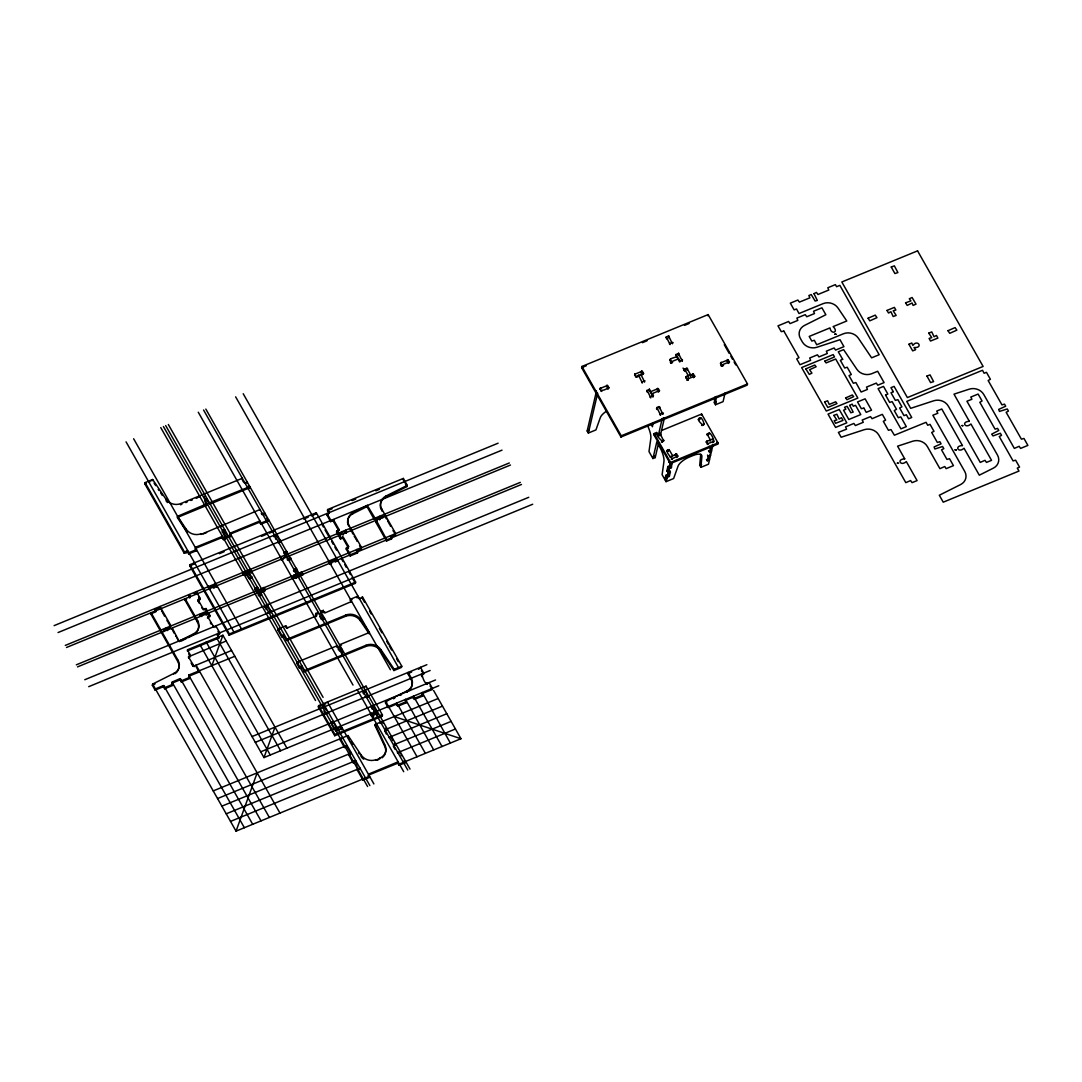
<?xml version="1.0" encoding="UTF-8"?>
<svg xmlns="http://www.w3.org/2000/svg" width="1082" height="1082" viewBox="0 0 1082 1082"><rect width="100%" height="100%" fill="white"/><g stroke="black" fill="none" stroke-linecap="round" stroke-linejoin="round"><path stroke-width="1.5" d="M669.46 476.012L668.717 476.594M671.503 467.235L670.881 467.803M707.844 460.513L707.114 460.702L708.859 456.131M163.193 631.333L164.315 631.293M330.619 564.249L330.835 562.802L329.699 564.29M378.064 714.634L373.479 706.411L371.329 706.992M155.849 611.844L154.956 608.571L156.146 610.437L155.51 610.911M163.774 687.192C162.057 687.056 164.423 683.689 163.761 687.273L164.613 688.774L172.944 685.352L173.228 684.149L164.883 687.584L164.613 688.774M186.821 552.077C188.579 548.506 188.336 553.768 184.17 553.173L144.826 483.816L145.11 482.613L152.684 479.502L165.938 499.167A11.442 10.063 13.1 0 0 180.856 503.563L242.3 478.312L242.165 479.772M189.959 597.764L189.039 594.559L190.229 596.439L189.593 596.899M234.835 656.274L188.958 674.979L189.025 675.804M205.093 500.006C206.026 496.827 209.367 500.493 204.701 500.411M201.685 616.551L200.535 613.697L200.359 616.226M200.4 614.928L206.648 612.358L207.189 610.681L205.999 608.544L203.43 609.247L198.02 599.671L200.292 598.495L196.356 591.556L196.167 592.381M195.626 548.087L195.544 547.262L221.824 536.618C223.352 535.861 222.73 538.484 221.553 537.781L195.315 548.452M318.406 613.562L318.135 612.561L315.701 613.508L316.634 615.834L287.339 627.871L285.77 625.802L278.196 628.913L277.925 630.103L281.726 636.811L284.16 635.959L286.622 640.503L345.442 616.334A11.442 10.063 13.1 0 1 360.347 620.73L369.097 633.7M333.54 520.063L333.27 521.267L332.377 520.848L333.378 519.59L339.126 529.653L336.84 530.829L336.57 532.033C337.625 538.782 344.793 527.61 346.091 532.899M217.563 798.57L346.416 745.62C348.336 745.403 346.957 747.297 344.495 747.486L340.154 739.845L340.438 738.641M359.4 768.829C355.41 770.668 356.776 756.02 354.788 762.066L353.151 762.742L348.796 755.074L349.08 753.884M379.701 517.94C377.875 517.913 380.337 514.356 379.674 518.021L380.337 519.008M412.594 697.579L413.649 696.24L413.527 697.931L412.864 697.349L405.033 700.581M426.24 684.365L426.538 682.958C423.116 683.621 421.29 669.028 421.534 675.817L422.129 676.859M426.511 683.08L427.485 683.269L427.228 684.392M712.93 445.027L708.467 464.219L700.893 467.343L699.716 465.26L700.73 454.251M700.893 467.343L701.907 456.333A11.442 4.247 -29.6 0 0 692.98 455.549L689.275 457.077A11.442 4.247 -29.6 0 0 678.062 466.126L673.626 478.542L666.052 481.652L662.116 474.714L663.956 461.446A11.442 3.435 67.7 0 0 659.871 447.312L656.801 441.916L652.933 458.538L655.205 457.605L658.113 445.135M725.116 392.901L723.087 401.638L715.513 404.749L714.336 402.666L714.837 397.162M715.513 404.749L716.27 396.485M668.919 461.798L669.271 462.596M652.892 423.441L652.446 426.727L650.918 424.022M251.416 572.892L251.66 571.404L248.725 573.69L251.727 578.288M368.232 697.335L368.462 695.848L367.312 697.322M722.411 366.216L723.493 365.378M187.781 552.361L188.633 553.903L196.207 550.792L196.478 549.588L188.904 552.699L188.633 553.903M207.108 500.236L209.786 504.158L249.536 487.833L249.807 486.63L209.489 502.792L209.164 503.914M226.179 641.017L188.403 656.842L193.989 666.052L231.548 650.498M222.5 538.092L223.352 539.634L225.732 538.606L224.461 535.833M207.92 614.062L208.623 613.291L209.922 615.482L207.663 616.713L213.993 627.384M259.991 522.687C258.355 522.552 260.532 519.117 259.978 522.728L260.843 524.229L268.417 521.118L268.688 519.928L261.114 523.039L260.843 524.229M333.283 521.226L338.788 530.721M343.116 538.566C341.357 538.457 343.711 534.968 343.102 538.606L348.485 548.047M345.604 531.979L345.55 530.248L344.658 531.668M347.106 747.094L350.825 753.613M413.54 697.89L414.379 699.432L422.71 696.01L422.994 694.82L414.663 698.242L414.379 699.432M152.684 479.502L151.94 480.895M165.762 499.911L165.938 499.167M177.786 661.508L150.804 613.927L151.074 612.723L178.07 660.318L177.786 661.508A11.442 10.063 13.1 0 1 175.284 673.586M155.281 611.885L155.93 610.14M206.676 505.443L207.162 503.657L177.529 516.33L177.245 517.534L206.716 505.416L206.107 503.482M180.856 503.563L180.572 504.767L181.884 504.226M177.529 516.33L186.266 529.301L185.982 530.491L185.441 529.68M162.827 686.921L155.105 690.113L152.346 685.258L152.63 684.067L173.972 673.369A11.442 10.063 13.1 0 0 178.07 660.318M166.073 629.453L166.587 627.736L165.681 629.183M184.17 553.173L184.44 551.969L145.11 482.613M166.642 630.238L166.29 628.561M167.588 630.563L166.817 629.494M155.105 690.113L155.375 688.923L163.084 685.758M166.303 628.926L170.293 627.289L170.78 625.504L160.001 606.488L160.231 608.598M171.524 629.142L172.336 628.29L179.341 641.64M172.254 629.142L172.417 628.399M189.796 565.832L190.067 564.628L316.309 512.76L355.64 582.116L355.369 583.32L229.127 635.188L189.796 565.832L194.462 563.911M204.917 500.763L205.391 499.181M206.162 499.925L206.432 498.721M196.207 550.792L195.342 549.277L195.923 547.262M197.397 621.988L184.887 599.915L185.171 598.725L197.681 620.784L197.397 621.988A11.442 10.063 13.1 0 1 195.639 633.443M201.009 534.44L259.991 509.527L259.815 510.271M209.827 504.144L210.111 502.941M189.377 597.791L189.932 596.087M173.796 674.113L173.972 673.369M172.187 683.391L172.674 681.822L180.045 678.644L181.276 681.931L189.607 678.509L189.891 677.305L181.56 680.727L181.276 681.931M171.768 683.269L179.477 680.105L179.761 678.874M198.101 601.037L198.642 599.171M187.429 650.985L187.605 650.241M197.83 601.037L200.292 598.495M193.407 634.593L193.583 633.836A11.442 10.063 13.1 0 0 197.681 620.784M188.538 657.87L189.012 656.287M188.836 657.437L190.662 655.611L187.7 650.404M200.089 615.753L200.373 614.549M200.725 616.24L200.9 615.496M207.987 587.512L208.434 586.092L208.785 587.526L214.601 585.146L215.264 583.32L216.711 586.985M203.2 609.734L203.402 608.909M204.173 609.977L204.349 609.22M189.607 678.509L188.755 676.994L189.336 674.965M209.191 589.528L210.246 588.419L210.07 589.163M222.784 532.871C220.092 531.059 226.341 527.745 224.785 531.478L228.234 537.402L230.926 536.523L231.196 535.333L228.951 536.253L228.708 537.429M224.785 531.478L222.77 531.573L223.095 530.396M221.553 537.781L221.824 536.618M223.852 531.127L224.136 529.937M205.715 609.748L205.999 608.544M193.232 666.35L193.435 665.457M223.352 539.634L226.07 536.983L225.556 538.728M194.178 666.661L194.381 665.768M206.648 612.358L207.135 610.573M195.828 665.985L196.031 665.092L279.968 813.096M208.285 616.158C207.271 620.473 206.73 616.091 209.651 616.672L209.922 615.482M209.651 616.672L208.785 613.453M215.832 586.999L216.955 585.7L216.657 586.863M228.045 537.213L228.911 536.266M230.926 536.523L230.06 535.022L230.642 532.993L259.315 521.213M188.917 676.142L199.034 672.071L199.304 670.867M244.424 483.113L247.196 482.004L246.926 483.127M245.371 483.438L245.546 482.68M213.059 626.992L213.235 626.248M215.561 627.005L215.832 625.883L219.768 632.821L219.484 634.011L217.266 634.85L217.617 635.675M217.536 635.526C218.97 630.901 215.845 635.364 219.2 636.757L218.916 637.961L187.538 650.85M242.72 573.176L243.152 571.823L243.504 573.257L249.306 570.877L249.983 569.051L251.376 572.594M229.127 635.188L229.398 633.984L190.067 564.628M243.91 575.259L244.978 574.19L244.735 575.124M246.737 575.124L246.737 573.419M262.087 514.477L262.29 513.585L264.887 513.22L265.32 515.668M248.725 573.69L249.009 572.486M263.075 514.64L263.237 513.896M248.819 578.37L251.808 576.584L251.065 577.72M249.306 579.019L249.482 578.275M251.524 578.315L251.754 577.342M254.838 589.568L255.19 588.337L257.638 587.364L258.557 591.029L262.98 589.203C263.399 584.091 266.591 591.502 264.184 591.327M255.393 590.258L255.19 588.337M254.906 589.528L257.178 588.594L257.462 587.404M258.557 591.029L258.841 589.825M258.95 596.02L259.125 595.262C264.238 594.694 259.666 592.341 261.303 594.911M260.694 594.708L260.018 591.908M274.301 535.901L274.49 535.076L274.287 537.091M260.83 595.655L261.398 594.329M264.671 590.272L264.143 587.648M274.355 536.212L277.317 534.238L276.938 536.145L280.509 541.555M265.144 590.474L265.32 589.731M277.601 542.447L277.966 541.203L278.25 542.758M264.535 607.029L265.022 605.677L265.239 607.529M279.995 541.46L280.752 540.324L280.522 541.825M264.738 606.867L267.849 604.824L267.47 606.745L271.041 612.142M268.241 612.926L268.498 611.803L268.782 613.359M280.995 557.852C280.86 552.618 278.493 563.681 285.418 556.04L285.702 554.85M281.388 559.921L282.483 558.772L282.186 559.935L283.011 559.597M270.527 612.047L271.284 610.924L270.811 612.926M286.811 553.47L286.771 551.441L284.323 552.415L284.039 553.619L286.865 552.767L290.328 559.57L290.774 557.906L290.111 557.595L289.827 558.799M285.418 556.04L284.323 552.415M286.311 552.686L286.595 551.482M286.689 557.744L286.879 556.919M287.312 559.908C287.433 556.811 287.65 561.72 290.531 558.42M288.082 560.097L288.258 559.353M293.506 570.741L293.952 569.416L296.657 568.483L296.414 570.485L298.7 574.528L300.471 573.798C300.458 569.091 304.38 575.786 301.756 575.435M294.426 571.918L293.952 569.416M296.711 574.258L296.427 575.462C295.048 577.477 294.209 572.31 293.777 576.557L294.155 577.206M293.682 570.606L295.954 569.673L296.225 568.469M295.034 578.329L294.02 575.272M281.726 636.811L282.01 635.621L284.039 634.661L284.323 636.446M295.873 578.343L296.116 577.071L295.264 577.463M283.389 636.094L283.646 634.945M285.499 626.992L285.77 625.802M298.7 574.528L298.984 573.325M286.446 628.128L286.635 627.303M287.406 628.372L287.582 627.628M302.311 575.124L301.635 572.243M286.622 640.503L286.892 639.3L345.713 615.131A11.442 10.063 13.1 0 1 360.631 619.54L369.368 632.497L369.124 633.552M316.309 512.76L316.039 513.964L311.359 515.884M302.635 575.069L302.811 574.326M328.969 513.423L327.575 509.554L403.329 478.433L407.265 485.372L406.981 486.562L385.638 497.274A11.442 10.063 13.1 0 0 381.121 509.5M330.673 521.632L326.737 514.694L327.007 513.49L330.943 520.428L330.673 521.632L332.336 520.915M328.482 513.571L329.293 512.313L327.575 509.554M328.685 513.193L329.009 512.002M358.629 598.535C358.467 596.682 360.82 600.131 362.456 596.858L401.787 666.214L401.503 667.405L393.929 670.529L380.675 650.864A11.442 10.063 13.1 0 0 365.757 646.468L304.326 671.706L301.932 667.242L299.43 668.027L296.806 663.401L297.077 662.198L336.827 645.873L337.314 647.536M299.43 668.027L299.7 666.823L301.743 665.863L302.027 667.662M301.107 667.269L301.351 666.147M316.553 615.009L316.269 616.213L315.701 613.508M329.009 563.195L328.874 560.571L329.658 560.719L329.388 561.923L335.19 559.543L335.758 557.73L337.246 561.247M316.079 616.591L316.336 615.861M317.729 613.345L317.905 612.601M304.326 671.706L304.597 670.515L366.041 645.264A11.442 10.063 13.1 0 1 380.945 649.673L394.213 669.325L393.929 670.529M338.314 530.91L338.531 530.166M337.719 534.048L336.84 530.829M338.517 530.532L338.882 529.368M338.382 534.278L338.017 532.899M324.14 619.377L320.57 613.088L320.921 611.398L323.275 610.397L323.924 612.804M320.57 613.088L321.056 611.303M340.505 538.971L339.356 536.942L339.843 535.157L340.505 538.971L342.155 538.295M323.153 611.871L323.275 610.397M321.611 619.445C321.368 619.418 326.872 616.47 323.572 619.418M322.598 619.607L322.774 618.863M336.475 561.166L337.53 560.057L337.3 561.031M324.898 612.967L351.352 601.565L351.312 600.767L350.798 602.322M345.929 533.345L345.888 530.789M348.918 526.271L349.094 525.527A11.442 10.063 13.1 0 1 353.192 512.476L367.258 505.416L375.021 518.143L374.656 519.36L374.358 517.913M348.052 525.054A11.442 10.063 13.1 0 1 352.908 513.68L353.192 512.476M357.466 552.956L356.6 551.441C358.169 547.276 355.031 550.616 357.736 551.752L357.466 552.956L350.135 555.959L346.199 549.02L346.483 547.83L348.756 546.64L343.386 537.375M347.849 548.344L346.199 549.02M347.917 548.047L348.431 546.315M350.135 555.959L350.419 554.768L346.483 547.83M327.224 713.593C330.078 711.429 326.778 712.835 323.126 704.869L323.396 703.665L366.068 686.137L382.46 715.026L382.176 716.23L334.717 735.733L318.324 706.83L318.608 705.64L321.124 704.598L320.38 705.991M374.129 519.184L366.987 506.619L367.258 505.416M336.61 646.63L336.786 645.886M345.442 616.334L345.713 615.131M356.627 550.589L361.334 548.79L361.604 547.6L349.094 525.527M341.385 649.795L339.45 646.373L339.87 644.629L369.368 632.497M351.258 602.133L350.419 599.239L357.993 596.128L357.98 597.791M339.45 646.373L339.937 644.588M339.275 650.809C338.869 650.553 344.752 647.591 341.222 650.85M340.303 650.823L340.478 650.079M325.871 714.025L326.953 712.943L326.75 713.66M386.49 541.014L375.711 522.011L376.198 520.226L386.774 539.823L386.49 541.014L391.549 538.944L391.819 537.754C390.683 533.453 389.682 536.821 391.549 538.944M359.562 598.928L359.779 597.981M331.241 723.493L331.525 722.235L332.309 722.384L332.025 723.587L333.445 721.599L336.691 728.795L339.843 727.496L340.519 725.67L342.02 728.768M407.265 485.372L385.909 496.07A11.442 10.063 13.1 0 0 381.811 509.122L382.027 511.191M379.66 519.887L379.971 516.777M364.634 602.39L362.172 598.062L362.456 596.858M385.638 497.274L385.909 496.07M360.347 620.73L360.631 619.54M335.704 731.351L341.75 728.646M334.717 735.733L334.987 734.543L318.608 705.64M336.691 728.795L336.975 727.591M336.583 730.999L336.759 730.242M341.317 729.809L341.303 728.375M403.329 478.433L403.288 480.056M390.697 537.429L390.967 536.239M365.757 646.468L366.041 645.264M344.495 747.486L344.766 746.296M347.836 736.274L348.012 735.53L213.222 790.915M346.145 746.81L346.429 745.579M390.994 536.604L395.417 534.792L395.701 533.588L381.811 509.122M363.511 691.831C364.363 688.274 360.996 692.656 364.025 691.628L364.986 689.87L368.178 697.038M365.892 686.881L366.068 686.137M350.554 753.951L351.028 752.382L350.784 753.586M366.014 697.525L367.096 696.443L366.852 697.39M353.151 762.742L353.422 761.552M380.675 650.864L380.945 649.673M371.369 707.073L371.951 705.626L372.154 707.046M152.63 684.067L236.038 831.138L369.557 776.281L369.287 777.471L362.97 780.068L357.452 770.343L357.736 769.14M370.571 714.661C371.261 710.198 371.965 717.623 374.561 713.227L374.845 712.037M348.012 735.53L361.266 755.182L360.982 756.386A11.442 10.063 13.1 0 0 363.728 759.212M372.681 706.884L373.249 705.072L373.56 706.519M359.197 769.207L359.684 767.638L359.413 768.761M371.735 716.825C372.208 715.243 379.633 712.145 378.037 714.418M372.641 716.811L372.871 715.405M377.145 714.661L377.415 713.538M382.081 757.846A11.442 10.063 13.1 0 0 384.84 746.58L374.994 725.522L375.278 724.331L438.156 698.499M362.97 780.068L363.254 778.864M405.669 761.444L405.385 762.634L399.069 765.231L397.838 761.944L369.003 773.941L368.421 775.97L369.287 777.471M397.716 706.289L398 705.085L406.332 701.663L406.048 702.854L397.716 706.289L396.296 704.179L388.208 707.628L385.449 702.773L385.733 701.569L407.075 690.871A11.442 10.063 13.1 0 0 411.174 677.819L408.117 672.422L407.833 673.626L410.889 679.023A11.442 10.063 13.1 0 1 406.805 692.074M382.852 721.221L383.109 723.371M388.208 707.628L388.479 706.424L385.733 701.569M376.009 760.335L379.89 758.063A11.442 10.063 13.1 0 0 385.111 745.39L375.278 724.331M385.192 731.973L385.544 729.538L442.484 706.14M379.66 759.037L379.89 758.063M384.651 730.959L386.91 730.066L387.194 728.862M384.84 746.58L385.111 745.39M395.931 704.423L396.81 703.002L396.864 704.774M388.722 737.559L446.798 713.728M389.655 737.951L389.845 737.126M391.765 738.614L391.495 736.45M393.848 747.229L393.821 744.808L451.14 721.396M393.307 746.215L394.2 744.795M406.832 691.912L407.075 690.871M393.916 745.998L395.85 744.118M410.889 679.023L411.174 677.819M397.378 752.815L455.441 728.984M398.325 753.14L398.501 752.382M368.191 775.253L397.27 763.405L397.554 762.215M400.137 753.383L400.151 751.706M420.289 668.162L420.479 667.337L423.765 673.112L423.481 674.316L421.507 674.992M399.069 765.231L399.353 764.041L460.959 738.722L433.598 690.451M422.71 696.01L422.156 692.453L450.355 743.077M428.959 683.351L429.135 682.593L432.421 688.382L432.137 689.572L421.696 693.724L421.858 694.509M581.629 367.664L581.913 366.46L708.155 314.591L747.486 383.948L747.202 385.138L620.96 437.02L581.629 367.664L586.309 365.743M606.109 411.43A11.442 4.247 -29.6 0 0 600.361 417.517L595.925 429.933L588.351 433.043L587.174 430.974L596.466 391.062M588.351 433.043L597.643 393.145M599.847 389.277L600.51 387.897L600.632 389.358M601.024 391.346L600.01 388.479L607.597 385.408L608.828 387.694L607.611 389.047M601.808 391.441C601.822 388.749 602.119 392.157 608.774 387.491L608.517 388.722L607.759 387.383M606.434 386.964L606.853 385.233L607.421 386.166M634.566 375.021L635.229 373.642L635.35 375.089M620.96 437.02L621.244 435.816L581.913 366.46M635.743 377.091L634.742 374.25L642.316 371.14L643.547 373.385L642.329 374.791M636.527 377.172C635.716 375.305 638.948 375.981 643.492 373.222L643.317 373.98M638.299 376.441L638.569 375.251L642.329 382.947M640.571 375.508L640.842 374.318L644.602 382.014M641.153 372.708L641.572 370.964L642.14 371.91M641.761 382.568C640.328 382.325 647.415 379.471 644.033 381.635M646.847 391.102L649.484 389.182L649.484 391.238M647.212 392.171L647.022 390.156L650.782 397.851M649.119 389.98L649.295 389.222L653.055 396.918M650.404 392.847L650.674 391.657L658.248 388.546L659.479 390.778L658.275 392.184M650.228 397.486C649.105 396.959 655.53 394.592 652.879 396.539M666.512 338.909L666.323 336.908L668.825 335.934L668.784 337.976M668.419 336.718L668.595 335.975L672.355 343.67M657.085 390.102L657.504 388.357L658.072 389.304M669.528 344.225C668.446 343.508 675.141 340.965 672.463 343.521M670.083 344.603L666.323 336.908L666.16 337.557M659.249 391.386L659.425 390.616L651.851 393.74L651.58 394.93L653.258 394.24M657.045 409.51C654.515 407.86 661.724 404.56 659.317 408.577M658.965 407.332L659.141 406.562L662.887 414.244M669.785 360.549L670.448 359.17L670.57 360.617M661.616 430.474L701.623 414.041L718.015 442.93L717.731 444.134L670.272 463.637L653.88 434.734L654.15 433.544L656.679 432.502C656.03 437.493 663.374 440.901 662.198 442.011M671.8 362.943C672.923 360.306 664.172 359.941 677.535 356.668L677.264 357.872M660.061 414.825C658.911 414.46 665.619 411.674 662.657 413.865M656.706 434.247L656.679 432.502M675.98 355.004L678.712 353.273L678.617 355.315M676.345 356.248L676.155 354.247L679.915 361.943M658.397 435.059L662.225 418.639L664.497 417.706L660.669 434.125C654.745 435.505 661.467 436.776 660.669 434.125M678.252 354.071L678.428 353.314L682.187 361.009M678.441 359.954L678.712 358.751L671.138 361.861L670.921 363.011M679.361 361.564L679.631 360.374L679.915 361.212L682.512 360.157L681.985 359.413L682.296 360.861M661.4 442.038L663.875 440.239L662.711 441.794M663.699 440.996L659.871 433.192M684.798 371.167C682.499 369.26 689.423 366.257 687.07 370.233M666.796 451.41L667.472 450.031L667.58 451.492M686.718 368.976L686.894 368.218L690.816 375.156L690.546 376.36M668.081 451.275L669.055 449.53L672.531 455.495L672.247 456.699M685.717 377.943L686.394 376.563L686.502 378.01M669.068 450.477L669.244 449.72L666.972 450.653C666.904 454.589 672.936 458.254 672.044 459.35M687.733 380.35C688.842 377.564 680.064 377.429 693.467 374.074L694.712 376.306L693.494 377.713M688.274 377.293L688.544 376.09L684.622 369.151L684.257 370.274L683.04 368.069M667.323 474.592L665.89 475.187L664.862 479.569L667.134 478.636M669.501 470.44L666.904 470.792L667.932 466.41L669.366 465.815M672.328 463.488L670.137 464.097L669.271 460.675M670.083 457.186L676.561 453.845L677.792 456.077L676.588 457.483M666.052 481.652L670.542 462.433L654.15 433.544M671.259 459.255L677.738 455.914L677.562 456.672M692.318 375.63L692.805 373.845L693.278 374.94M665.809 475.512L667.067 477.27L669.339 476.337L670.367 471.941L669.609 470.629M667.851 466.734L669.109 468.492L671.381 467.559L672.084 462.596M675.398 455.4L676.453 453.696L675.466 454.913M707.871 315.782L708.155 314.591M694.482 376.915L694.658 376.144L687.084 379.255L686.908 380.35M698.296 419.64L698.958 418.274L699.067 419.735M699.581 419.518C700.108 413.486 706.235 425.131 702.854 425.307M700.568 418.707L700.744 417.963C694.171 419.234 703.99 424.847 702.353 425.51M701.352 415.231L701.623 414.041M701.569 425.442L704.017 423.738L703.841 424.509M720.436 363.674L721.112 362.294L721.221 363.755M722.397 365.824C723.763 363.295 720.747 367.555 720.612 362.916L728.186 359.806L729.43 362.091L728.213 363.444M706.938 434.91L707.614 433.544L707.723 434.991M706.181 442.362L706.844 440.983L706.965 442.43M708.223 434.788C708.602 428.229 716.284 441.618 712.686 442.646M709.21 433.977L709.386 433.219L707.114 434.153L710.401 439.941L710.117 441.131M707.358 444.432L706.357 441.591L712.673 439.008L712.497 439.752M727.023 361.361L727.564 359.562L727.943 360.847M708.142 444.513C707.777 442.633 708.994 443.904 713.849 441.077L713.647 441.983M729.2 362.632L729.376 361.888L721.802 364.999L721.451 366.243M709.332 451.667L710.901 447.339M660.615 415.177L656.869 407.495L656.679 408.455M383.014 517.629L382.406 516.939L382.014 517.737M172.674 681.822L172.363 682.647M180.424 680.416L179.49 680.064M324.127 611.898L325.073 612.209M413.797 696.727L442.024 746.499M398.217 763.716L397.27 763.405M426.254 684.189L425.672 683.121M211.856 665.714L222.906 635.242L286.933 748.149M236.038 831.138L257.151 772.859M199.927 644.683L263.967 757.589L275.004 727.118M706.465 459.444L707.29 460.445M187.105 550.887L184.44 551.969M354.788 762.066L355.762 762.228M684.095 370.599L685.474 369.882M293.763 576.165L294.642 576.151M670.394 472.158L668.094 472.875L666.904 470.792L669.258 469.534M711.807 445.351L712.551 446.663L710.198 447.934M721.572 366.257L721.153 365.54M669.339 476.337L668.338 474.471M709.765 454.129L710.509 455.441L708.155 456.712M320.637 612.588L321.881 612.047M370.585 714.404L371.383 714.485M671.313 467.6L670.421 465.774M709.819 451.789L708.507 450.667M257.719 589.365L257.178 588.594M341.628 652.987L342.345 652.973M276.978 536.131L276.478 535.347M296.454 570.457L295.995 569.659M267.511 606.732L267.011 605.934M339.586 645.832L341.506 645.034M352.908 513.68L366.987 506.619M179.504 640.896L193.583 633.836M180.992 641.207L182.75 640.328M183.629 639.881L184.508 639.448M185.387 639.002L186.266 638.569M188.025 637.677L188.904 637.244M189.783 636.798L190.662 636.365M192.434 635.472L193.313 635.039M152.346 685.258L155.01 683.932M385.449 702.773L386.788 702.096M393.456 698.756L394.795 698.093M400.124 695.415L401.463 694.739M229.939 534.224L259.031 522.403M290.247 559.61L289.543 559.908M170.293 627.289L169.306 624.585M144.826 483.816L146.246 483.235M149.086 482.058L150.046 481.679M185.793 502.616L187.091 502.089M191 500.479L192.312 499.938M196.221 498.329L197.519 497.801M198.817 497.26L200.129 496.733M642.41 342.683L647.09 340.762M684.5 325.398L689.166 323.464M203.173 533.953L204.322 533.494M205.458 533.02L206.594 532.547M221.499 526.434L222.283 526.109M636.743 377.077L637.853 376.631M671.746 362.7L672.585 362.348M219.403 553.659L224.082 551.739M261.479 536.374L266.158 534.454M269.283 533.169L273.949 531.248M303.569 519.076L308.235 517.155M327.305 510.758L332.039 508.81M352.15 500.547L355.707 499.086M375.833 490.809L379.376 489.362M54.1 625.639L498.085 443.201M326.737 514.694L328.387 514.018M58.036 632.564L502.021 450.139M687.679 380.093L688.409 379.796M336.57 532.033L338.111 531.397M65.312 645.399L509.297 462.974M587.174 430.974L589.068 430.19M154.672 609.761L156.254 609.112M157.512 608.598L158.459 608.206M188.755 595.763L189.675 595.384M194.246 593.504L195.166 593.125M374.751 519.333L378.727 517.696M66.489 647.482L510.474 465.044M150.804 613.927L151.913 613.467M153.292 612.899L154.117 612.561M184.887 599.915L186.604 599.212M213.6 588.121L214.682 587.675M245.344 575.069L246.453 574.623M340.275 536.063L339.356 536.942M342.832 535.008L343.576 534.711M377.172 520.902L375.711 522.011M340.776 537.768L342.426 537.091M621.244 435.816L747.486 383.948M76.322 664.821L520.307 482.383M714.336 402.666L716.23 401.882M77.498 666.904L521.483 484.466M206.121 615.131L207.257 614.671M259.734 593.098L262.507 591.976M295.846 578.261L296.928 577.815M298.389 577.22L299.105 576.922M330.578 564.047L331.647 563.56M335.285 562.058L336.002 561.761M653.88 434.734L655.137 434.22M84.775 679.726L528.76 497.301M88.71 686.664L532.696 504.239M187.375 649.836L222.906 635.242M229.398 633.984L355.64 582.116M668.947 462.014L670.191 461.514M670.542 462.433L718.015 442.93M709.251 451.992L711.523 451.059L710.671 449.544M277.925 630.103L279.819 629.332M315.417 614.698L317.621 613.792M322.301 611.871L322.991 611.587M350.135 600.442L352.029 599.658M356.762 597.71L357.709 597.318M666.904 470.792L668.554 470.115L670.313 471.941M707.209 460.77L709.481 459.836L708.304 457.754M699.716 465.26L701.609 464.476M296.806 663.401L298.077 662.874M394.213 669.325L401.787 666.214M318.324 706.83L319.745 706.248M323.126 704.869L325.79 703.773M252.025 736.558L426.876 664.713M407.833 673.626L409.726 672.842M410.362 672.585L411.62 672.057M418.504 669.231L419.207 668.947M255.311 742.333L430.149 670.488M260.681 751.814L435.519 679.969M263.967 757.589L438.805 685.758M372.627 716.69L373.723 716.135M334.987 734.543L382.46 715.026M340.154 739.845L341.574 739.263M374.994 725.522L375.941 725.129M380.201 723.385L381.621 722.803M221.864 806.158L350.811 753.221M348.796 755.074L350.027 754.573M226.219 813.826L355.072 760.876M377.523 760.119L378.213 759.834M230.52 821.414L359.373 768.463M357.452 770.343L358.683 769.829M259.125 595.262L258.003 594.992M662.414 413.865L661.575 412.553M385.544 729.538L385.246 730.364M380.228 518.603L380.526 517.778M346.145 532.601L346.443 531.776M230.642 532.993L230.344 533.818M369.003 773.941L368.705 774.766M394.213 716.541L460.959 738.722M336.069 559.178L335.19 559.543M340.735 727.131L339.843 727.496M329.361 561.883L328.495 562.288M364.905 691.263L364.025 691.628M263.859 588.838L262.98 589.203M347.728 736.734L349.391 739.182M351.041 741.643L352.705 744.105M358.507 752.693L359.332 753.924M154.063 483.154L155.727 485.615M158.202 489.307L159.04 490.525M160.691 492.986L162.354 495.448M177.786 518.346L178.341 519.157M178.882 519.955L179.436 520.767M179.977 521.578L180.518 522.39M181.073 523.201L181.614 524.013M182.168 524.824L182.709 525.636M183.25 526.447L183.805 527.259M184.346 528.057L184.887 528.868M301.351 573.433L300.471 573.798M250.199 570.512L249.306 570.877M333.418 723.006L332.526 723.371M215.48 584.78L214.601 585.146M724.264 344.685L729.173 353.354M730.823 356.248L732.46 359.129M734.096 362.024L735.733 364.918M716.717 442.322L717.731 444.134M670.272 362.024L670.867 363.065M709.535 446.284L710.279 447.596M707.493 455.062L708.237 456.388M651.919 395.539L652.5 396.553M659.601 434.396L660.209 435.478M654.218 455.874L655.205 457.605M652.933 458.538L648.997 451.6L650.837 438.318A11.442 3.435 67.7 0 0 647.645 425.889M404.032 481.368L404.519 482.234M405.263 483.532L405.75 484.398M406.25 485.263L406.981 486.562M384.692 515.871L385.097 516.587M385.706 517.669L386.409 518.914M387.613 521.024L388.208 522.092M388.817 523.147L389.412 524.202M390.02 525.257L390.616 526.325M393.009 530.559L393.618 531.614M394.213 532.669L395.417 534.792M350.013 528.827L350.5 529.693M351.109 530.775L351.731 531.857M352.326 532.912L352.921 533.981M354.125 536.09L354.734 537.159M355.329 538.214L355.924 539.269M356.533 540.324L357.128 541.392M359.535 545.626L361.334 548.79M421.439 670.705L421.845 671.422M422.453 672.504L423.481 674.316M430.081 685.961L430.501 686.678M431.109 687.773L432.137 689.572M321.773 524.067L323.41 526.961M325.046 529.855L329.969 538.525M331.606 541.406L333.242 544.3M334.879 547.194L336.516 550.075M341.439 558.745L343.075 561.639M344.712 564.534L346.348 567.414M348.81 571.756L350.446 574.65M352.083 577.531L355.369 583.32M369.544 611.06L371.18 613.954M379.376 628.399L381.838 632.74M386.761 641.396L388.397 644.29M389.209 645.738L391.67 650.066M396.594 658.735L398.23 661.629M243.207 393.726L397.96 666.607M235.633 396.837L390.386 669.717M433.693 749.921L405.493 699.31L406.048 702.854M397.135 703.584L425.361 753.342M389.669 708.507L417.03 756.764M381.162 714.418L382.176 716.23M205.837 409.077L410.01 769.086M248.387 485.804L249.536 487.833M266.754 518.183L267.227 519.022M267.7 519.86L268.417 521.118M385.828 728.145L386.91 730.066M392.306 739.561L392.847 740.521M394.484 743.402L395.566 745.322M400.962 754.83L401.503 755.777M404.208 760.551L405.385 762.634M203.565 410.01L407.738 770.019M242.882 481.03L243.45 482.045M261.303 513.504L261.871 514.518M275.423 538.417L275.991 539.418M295.575 573.947L296.427 575.462M319.731 616.551L320.123 617.24M320.772 618.377L321.422 619.513M338.084 648.902L338.598 649.809M363.038 692.913L363.66 693.995M365.094 696.524L365.5 697.254M371.694 708.169L372.316 709.251M373.547 711.429L374.561 713.227M385.652 732.771L386.328 733.988M394.308 748.027L394.984 749.244M357.236 689.761L403.694 771.682M370.599 715.026L371.045 715.797M198.263 412.201L353.016 685.068M327.44 702.002L373.899 783.923M168.332 424.482L323.099 697.363M165.681 425.578L369.855 785.586M163.409 426.511L367.582 786.519M205.08 501.656L205.594 502.575M223.419 534.008L224.069 535.157M247.169 575.881L247.886 577.152M255.934 591.34L256.502 592.327M265.577 608.341L266.334 609.666M323.924 711.212L324.532 712.294M331.552 724.669L331.958 725.386M332.783 726.833L333.188 727.564M333.811 728.646L334.487 729.85M160.758 427.606L315.525 700.487M242.923 574.15L243.436 575.056M133.627 438.751L241.516 629.007M126.053 441.862L233.942 632.118M196.369 593.274L197.113 594.573M198.506 597.034L200.008 599.685M206.148 610.505L206.905 611.885M218.009 631.415L219.484 634.011M198.52 601.984L199.196 603.188M201.834 607.827L202.212 608.517M210.327 622.813L210.976 623.976M218.05 636.432L218.916 637.961M216.589 637.825L280.63 750.746M206.229 642.086L270.27 755.006M188.714 653.88L190.378 656.815M196.369 667.364L196.775 668.094M197.397 669.176L199.034 672.071M161.502 610.83L162.097 611.885M162.706 612.953L163.301 614.008M163.896 615.063L164.505 616.118M166.899 620.351L167.507 621.42M168.102 622.475L168.697 623.53M172.593 630.373L173.025 631.158M173.472 631.942L174.364 633.497M175.69 635.837L176.136 636.622M177.015 638.191L177.462 638.962M177.908 639.746L178.787 641.315M191.095 662.995L191.676 664.05M191.974 664.564L192.867 666.133M188.701 675.222L269.364 817.451M180.369 678.644L261.033 820.873M172.038 682.079L252.701 824.295M172.403 684.406L172.944 685.352M163.707 685.501L244.37 827.716M167.588 502.535A11.442 10.063 13.1 0 1 166.222 501.115M201.171 533.697A11.442 10.063 13.1 0 1 186.266 529.301M187.186 531.965A11.442 10.063 13.1 0 1 186.537 531.248M376.184 759.591A11.442 10.063 13.1 0 1 361.266 755.182M813.975 293.682L817.329 300.458L815.125 301.012L811.229 294.575L808.876 295.521L809.877 297.82L799.409 302.121L797.894 300.039L790.32 303.149L794.12 309.858L796.541 308.992L799.016 313.537L823.118 303.636A11.442 10.063 13.1 0 1 838.023 308.032L846.773 321.002L833.113 326.602C839.226 332.431 831.003 335.028 829.962 327.9L809.201 336.434L811.811 341.06L814.313 340.275L816.707 344.752L843.433 333.77A11.442 10.063 13.1 0 1 858.351 338.166L871.605 357.831L879.179 354.72L839.848 285.364L836.575 286.716L835.385 284.634L827.811 287.744L828.785 290.044L817.965 294.493L816.45 292.411L813.975 293.641M849.681 405.412L853.184 412.107L850.831 412.756L847.084 406.318L844.582 407.251L845.786 409.253L843.554 410.24L848.802 419.491L860.785 414.568L855.537 405.317L853.319 406.223L852.156 404.141L849.681 405.344M904.728 458.863C896.153 459.187 900.779 466.815 906.31 461.568L917.09 480.584L912.045 482.653L910.598 480.557L905.81 482.653L878.827 435.059A11.442 10.063 13.1 0 0 864.275 429.676L841.147 437.236L838.388 432.394L846.584 429.162L845.542 426.89L853.874 423.454L855.402 425.551L863.274 422.291L862.205 420.032L870.537 416.611L872.065 418.693L882.33 414.338L885.603 420.114L883.331 421.317L888.417 430.298L890.986 429.595L894.408 435.221L926.07 422.305L927.693 425.267L930.047 424.374L933.982 431.312L931.697 432.475L937.337 442.443L939.879 441.713L941.069 443.823L934.118 446.934L934.834 449.003L942.584 446.514L943.815 448.651L941.543 449.855L946.953 459.417L949.523 458.7L953.458 465.639L946.128 468.655L944.789 466.545L939.906 468.641L927.382 446.568A11.442 10.063 13.1 0 0 912.829 441.185L897.587 446.176L904.728 458.863M962.439 445.554C953.932 445.811 958.449 453.534 964.021 448.246L979.305 475.187L993.384 468.127A11.442 10.063 13.1 0 0 997.482 455.076L966.929 401.219L971.907 399.272L970.797 397.067L978.128 394.064L982.064 401.003L979.819 402.261L995.048 429.135L997.59 428.391L998.767 430.474L991.68 434.166L993.06 435.938L1000.336 433.246L1001.526 435.329L999.268 436.56L1013.077 460.918L1015.619 460.175L1019.555 467.113L1017.269 468.1L1018.987 471.049L943.247 502.183L939.311 495.245L960.654 484.533A11.442 10.063 13.1 0 0 964.752 471.482L932.846 415.231L937.823 413.283L936.714 411.079L941.773 408.996L962.439 445.554M969.337 421.29C960.748 421.737 965.428 429.162 970.919 423.982L991.545 460.337L986.486 462.42L985.012 460.323L980.265 462.406L948.359 406.156A11.442 10.063 13.1 0 0 933.807 400.759L910.679 408.333L906.743 401.395L982.497 370.274L984.106 373.249L986.473 372.343L990.395 379.282L988.15 380.512L1001.959 404.871L1004.502 404.141L1005.678 406.223L998.672 409.402L999.443 411.43L1007.247 408.982L1008.424 411.065L1006.165 412.31L1021.408 439.17L1023.964 438.467L1027.9 445.405L1020.583 448.408L1019.163 446.298L1014.348 448.408L983.808 394.551A11.442 10.063 13.1 0 0 969.256 389.155L953.999 394.146L969.337 421.317M842.648 359.292L840.362 360.374L844.69 368.002L847.233 367.258L851.304 374.494L849.018 375.63L853.333 383.258L855.876 382.528L861.123 392.036L867.426 389.439L866.493 387.113L876.298 383.096L877.786 385.192L884.089 382.595L877.664 371.261L871.781 373.682A11.442 10.063 13.1 0 1 856.863 369.287L843.608 349.635L838.307 351.812L842.648 359.292M893.286 391.657L890.946 387.694L894.097 386.396L911.734 417.49L908.569 418.788L906.391 414.758L903.97 415.61L899.656 407.982L901.942 406.846L897.911 399.704L895.328 400.354L891 392.725L893.286 391.752M783.868 331.106L798.962 357.642L796.731 358.913L800.004 364.702L810.634 360.333L809.701 358.007L817.451 354.828L818.925 356.925L827.297 353.489L826.364 351.15L834.114 347.971L835.588 350.081L843.933 346.646L839.997 339.707L816.883 347.281A11.442 10.063 13.1 0 1 802.33 341.885L800.396 338.49A11.442 10.063 13.1 0 1 804.494 325.439L825.85 314.74L821.914 307.802L813.556 311.237L814.489 313.564L806.726 316.742L805.265 314.646L796.893 318.081L797.826 320.407L790.063 323.586L788.602 321.489L777.972 325.858L781.258 331.633L783.868 331.106M885.563 395.052L889.647 402.409L892.15 401.638L896.505 409.307L894.259 410.578L898.303 417.679L900.806 416.895L906.324 426.619L900.9 428.851L878.084 388.627L883.507 386.396L887.849 394.051L885.563 395.052M824.782 361.172L826.121 362.93L835.696 359.008L857.85 398.081L826.296 411.052L801.64 367.582L833.208 354.612L834.52 356.925L824.795 361.104M163.463 629.981L164.586 630.197L163.49 629.886M204.038 496.584L205.161 496.787L204.052 496.476M341.736 652.094L342.859 652.311L341.75 652M382.176 516.168L383.298 516.385L382.203 516.073M805.847 368.935L809.309 374.413L811.933 373.114L809.566 369.746L816.139 366.73L814.773 365.053L805.86 368.854M824.592 401.99L827.852 407.468L836.981 403.572L835.669 401.801L829.231 404.425L827.608 400.759L824.606 401.949M834.912 334.108L836.034 334.27L834.912 334.108M833.83 415.434L836.859 419.951L834.195 420.668L835.588 423.319L842.973 420.398L841.485 417.693L839.132 419.018L836.886 414.23L833.843 415.393M845.624 397.919L846.949 399.691L853.657 396.634L852.291 394.957L845.624 397.919M868.075 318.243L869.806 320.84L876.947 317.662L875.27 315.119L868.089 318.203M887.01 310.466L888.538 313.023L890.905 311.697L893.177 316.526L896.153 315.417L893.177 310.764L895.855 310.02L894.395 307.383L887.024 310.412M891.257 267.024L894.895 273.543L897.911 272.569L894.354 265.847L891.27 266.983M905.566 302.838L907.203 305.422L912.112 302.987L913.1 305.422L916.021 304.15L912.099 297.509L909.299 298.767L910.922 300.904L905.58 302.784M897.343 463.15L898.479 463.312L897.343 463.15M908.921 344.292L912.694 350.879L915.643 349.702L914.019 347.525C923.676 348.255 917.577 338.707 912.843 345.442L911.788 342.994L908.934 344.238M928.762 333.148L931.778 337.665L929.086 338.409L930.506 341.033L937.891 338.098L936.457 335.434L934.05 336.732L931.764 331.904L928.762 333.148M926.949 376.076L930.601 382.595L933.604 381.608L930.047 374.899L926.963 376.036M948.008 330.727L949.739 333.31L956.867 330.145L955.095 327.603L948.021 330.673M955.068 449.828L956.19 449.99L955.068 449.828M961.966 425.578L963.088 425.781L961.993 425.469M863.936 408.157L866.222 412.337L871.524 410.159L865.1 398.825L857.526 401.936L861.326 408.644L863.936 408.157M917.563 250.862L841.823 281.983L907.379 397.581L983.119 366.446L917.563 250.862M839.24 409.51L828.028 414.108L835.588 427.431L846.8 422.819L839.24 409.51"/></g></svg>
